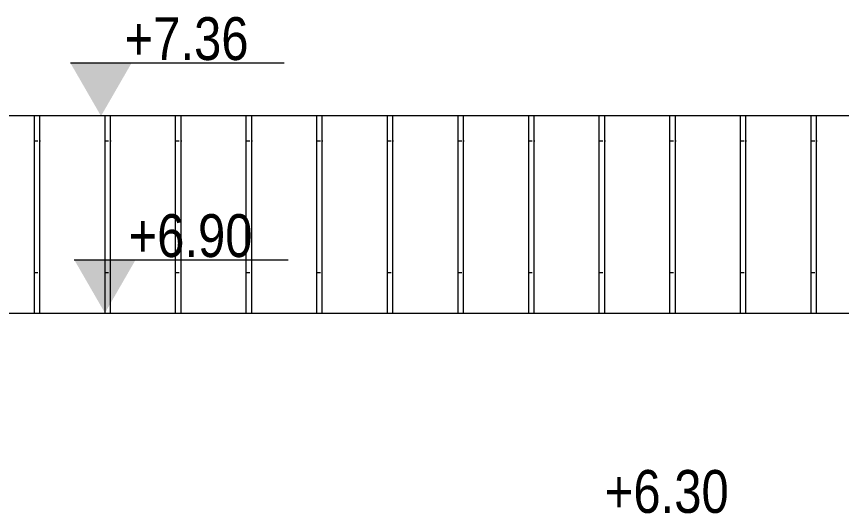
# Model space of a CAD drawing. Header units: centimetres. Extents: x 0 to 25250, y 0 to 2250.
# Drawn here: x 18378.1 to 18570.9, y 911.4 to 1027.5 of the extents above; entities that cross this region are included whole.
import ezdxf

# ---------------------------------------------------------------- set-up
doc = ezdxf.new("R2010")
doc.units = ezdxf.units.CM
for name, color, linetype, lineweight in [('A-ANNO-NOTE', 7, 'Continuous', 9), ('A-ROOF', 7, 'Continuous', 9), ('A-ROOF-PATT', 7, 'Continuous', 9), ('A-WALL', 7, 'Continuous', 9), ('A-WALL-PATT', 7, 'Continuous', 9), ('G-ANNO-DIMS', 7, 'Continuous', 9)]:
    doc.layers.add(name, color=color, linetype=linetype, lineweight=lineweight)
doc.styles.add('23-View-2$0$Arial Narrow_1', font='ARIALN.TTF', dxfattribs={"height": 10})

# ---------------------------------------------------------------- blocks, each defined once
blk = doc.blocks.new('Spot Elevations - ELEVATION_PROJECT-150941-В-В')
at = {"layer": 'A-ANNO-NOTE'}
blk.add_hatch(color=256, dxfattribs=at).paths.add_polyline_path([(-1114.25, 748.17), (-1099.94, 748.17), (-1107.09, 735.77)])
blk.add_line((-1114.25, 748.17), (-1064.25, 748.17), dxfattribs=at)

msp = doc.modelspace()

# ---------------------------------------------------------------- hatches: boundary and pattern name
at = {"layer": 'A-ROOF-PATT', "true_color": 0x8b8b8b}
h = msp.add_hatch(dxfattribs=at)
h.set_pattern_fill('FP2_22', color=252, style=0, pattern_type=2)
h.set_pattern_definition([(0, (19521.416, 868.505), (16.51, 30.709), [0.8382, -15.672]), (90, (19504.906, 868.505), (-16.51, 30.709), [30.709, 0]), (90, (19506.176, 868.505), (-16.51, 30.709), [30.709, 0])])
h.paths.add_polyline_path([(18760.94, 999.09), (19333.32, 999.09), (19333.32, 1004.28), (18248.32, 1004.28), (18248.32, 999.09), (18555.43, 999.09)])
at = {"layer": 'A-WALL-PATT', "true_color": 0x8b8b8b}
h = msp.add_hatch(dxfattribs=at)
h.set_pattern_fill('FP2_33', color=252, style=0, pattern_type=2)
h.set_pattern_definition([(0, (18266.656, 568.505), (16.51, 30.709), [0.8382, -15.672]), (90, (18250.146, 568.505), (-16.51, 30.709), [30.709, 0]), (90, (18251.416, 568.505), (-16.51, 30.709), [30.709, 0])])
h.paths.add_polyline_path([(18248.32, 958.27), (18861.32, 958.27), (18861.32, 958.85), (19243.32, 958.85), (19243.32, 999.09), (18248.32, 999.09), (18248.32, 960.71)])

# ---------------------------------------------------------------- linework, layer by layer
at = {"layer": 'A-ROOF'}
msp.add_line((19333.32, 1004.28), (18248.32, 1004.28), dxfattribs=at)
at = {"layer": 'A-WALL'}
msp.add_line((18248.32, 958.27), (18861.32, 958.27), dxfattribs=at)

# ---------------------------------------------------------------- block references
at = {"layer": 'A-ANNO-NOTE'}
msp.add_blockref('Spot Elevations - ELEVATION_PROJECT-150941-В-В', (19504.91, 268.5), dxfattribs=at)
at = {"layer": 'G-ANNO-DIMS'}
msp.add_blockref('Spot Elevations - ELEVATION_PROJECT-150941-В-В', (19505.83, 222.5), dxfattribs=at)

# ---------------------------------------------------------------- texts
at = {"layer": 'G-ANNO-DIMS', "char_height": 10, "width": 34.7536, "attachment_point": 1, "line_spacing_factor": 0.974696, "style": '23-View-2$0$Arial Narrow_1'}
for s, insert in [('+7.36', (18403.33, 1027.36)), ('+6.90', (18404.25, 981.35)), ('+6.30', (18515.6, 921.59))]:
    msp.add_mtext(s, dxfattribs=dict(at, insert=insert))

doc.saveas('drawing.dxf')
